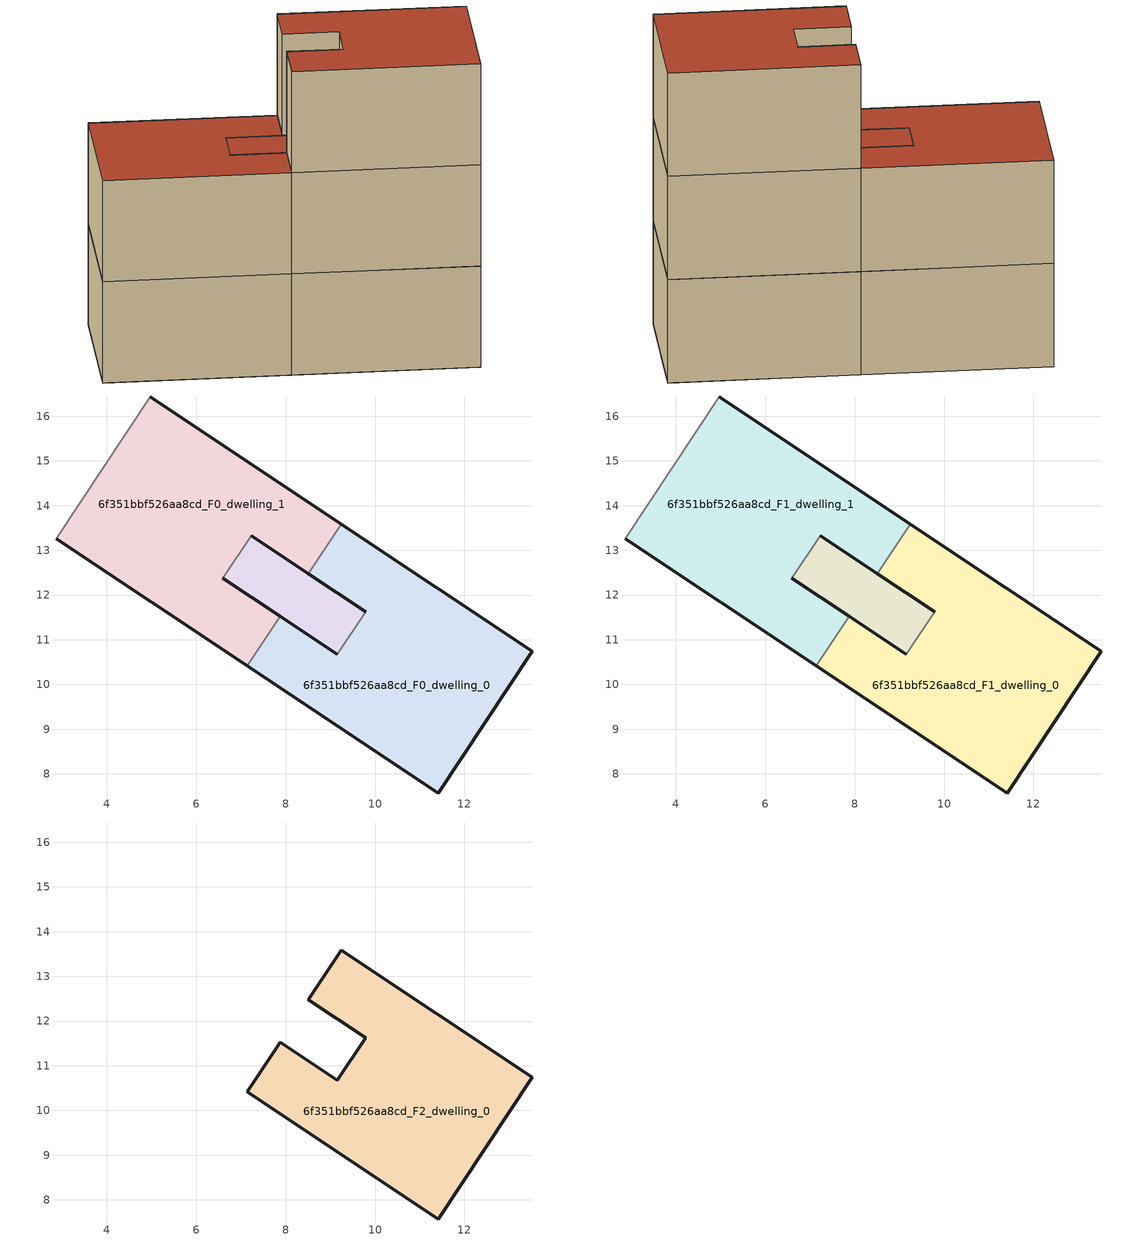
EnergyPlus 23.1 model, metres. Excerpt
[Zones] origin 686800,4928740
6f351bbf526aa8cd_F0_dwelling_0
 floor ground (EU_floor_Construction): 11.41,7.57 13.52,10.74 9.25,13.59 8.51,12.48 9.79,11.62 9.16,10.67 7.88,11.53 7.14,10.42 z0
 wall outside (EU_wall_Construction): 7.88,11.53 9.16,10.67 / 9.79,11.62 8.51,12.48 / 9.25,13.59 13.52,10.74 11.41,7.57 7.14,10.42 z0:3
 wall to 6f351bbf526aa8cd_F0_dwelling_1 (EU_wall_Construction): 7.14,10.42 7.88,11.53 / 8.51,12.48 9.25,13.59 z0:3
 wall to 6f351bbf526aa8cd_F0_circulation (EU_wall_Construction): 9.16,10.67 9.79,11.62 z0:3
6f351bbf526aa8cd_F0_dwelling_1
 floor ground (EU_floor_Construction): 7.88,11.53 6.59,12.38 7.23,13.33 8.51,12.48 9.25,13.59 4.97,16.43 2.86,13.26 7.14,10.42 z0
 wall outside (EU_wall_Construction): 8.51,12.48 7.23,13.33 / 6.59,12.38 7.88,11.53 / 7.14,10.42 2.86,13.26 / 4.97,16.43 9.25,13.59 z0:3
 wall to 6f351bbf526aa8cd_F0_circulation (EU_wall_Construction): 7.23,13.33 6.59,12.38 z0:3
 wall adiabatic (EU_wall_Construction): 2.86,13.26 4.97,16.43 z0:3
6f351bbf526aa8cd_F0_circulation
 floor ground (EU_floor_Construction): 9.16,10.67 9.79,11.62 7.23,13.33 6.59,12.38 z0
 wall outside (EU_wall_Construction): 9.16,10.67 6.59,12.38 / 7.23,13.33 9.79,11.62 z0:3
6f351bbf526aa8cd_F1_dwelling_0
 floor to 6f351bbf526aa8cd_F0_dwelling_0 (EU_floor_Construction): 11.41,7.57 13.52,10.74 9.25,13.59 8.51,12.48 9.79,11.62 9.16,10.67 7.88,11.53 7.14,10.42 z3
 wall outside (EU_wall_Construction): 7.88,11.53 9.16,10.67 / 9.79,11.62 8.51,12.48 / 9.25,13.59 13.52,10.74 11.41,7.57 7.14,10.42 z3:6
 wall to 6f351bbf526aa8cd_F1_dwelling_1 (EU_wall_Construction): 7.14,10.42 7.88,11.53 / 8.51,12.48 9.25,13.59 z3:6
 wall to 6f351bbf526aa8cd_F1_circulation (EU_wall_Construction): 9.16,10.67 9.79,11.62 z3:6
6f351bbf526aa8cd_F1_dwelling_1
 floor to 6f351bbf526aa8cd_F0_dwelling_1 (EU_floor_Construction): 7.88,11.53 6.59,12.38 7.23,13.33 8.51,12.48 9.25,13.59 4.97,16.43 2.86,13.26 7.14,10.42 z3
 wall outside (EU_wall_Construction): 8.51,12.48 7.23,13.33 / 6.59,12.38 7.88,11.53 / 7.14,10.42 2.86,13.26 / 4.97,16.43 9.25,13.59 z3:6
 wall to 6f351bbf526aa8cd_F1_circulation (EU_wall_Construction): 7.23,13.33 6.59,12.38 z3:6
 wall adiabatic (EU_wall_Construction): 2.86,13.26 4.97,16.43 z3:6
 roof outside (EU_roof_Construction): 9.25,13.59 8.51,12.48 7.23,13.33 6.59,12.38 7.88,11.53 7.14,10.42 2.86,13.26 4.97,16.43 z6
6f351bbf526aa8cd_F1_circulation
 floor to 6f351bbf526aa8cd_F0_circulation (EU_floor_Construction): 9.16,10.67 9.79,11.62 7.23,13.33 6.59,12.38 z3
 wall outside (EU_wall_Construction): 9.16,10.67 6.59,12.38 / 7.23,13.33 9.79,11.62 z3:6
 roof outside (EU_roof_Construction): 9.79,11.62 9.16,10.67 6.59,12.38 7.23,13.33 z6
6f351bbf526aa8cd_F2_dwelling_0
 floor to 6f351bbf526aa8cd_F1_dwelling_0 (EU_floor_Construction): 11.41,7.57 13.52,10.74 9.25,13.59 8.51,12.48 9.79,11.62 9.16,10.67 7.88,11.53 7.14,10.42 z6
 wall outside (EU_wall_Construction): 11.41,7.57 7.14,10.42 7.88,11.53 9.16,10.67 9.79,11.62 8.51,12.48 9.25,13.59 13.52,10.74 11.41,7.57 z6:9
 roof outside (EU_roof_Construction): 13.52,10.74 11.41,7.57 7.14,10.42 7.88,11.53 9.16,10.67 9.79,11.62 8.51,12.48 9.25,13.59 z9
[Building]
EU S2 Campaign: North Axis=0; Terrain=City; Solar Distribution=FullExterior
[Site:Location]
Bologna: Latitude=44.5; Longitude=11.25; Time Zone=1; Elevation=37
[SizingPeriod:WeatherFileDays]
AnnualSizingPeriod: Begin Month=1; Begin Day of Month=1; End Month=12; End Day of Month=31; Day of Week for Start Day=Monday; Use Weather File Daylight Saving Period=No; Use Weather File Rain and Snow Indicators=No
[MATERIAL]
EU_InternalMass_Material: Roughness=MediumRough; Thickness=0.1; Conductivity=1; Density=1800; Specific Heat=900; Thermal Absorptance=0.9; Solar Absorptance=0.7; Visible Absorptance=0.7
[MATERIAL:NOMASS] Roughness=MediumRough; Thermal Absorptance=0.9; Solar Absorptance=0.7; Visible Absorptance=0.7
Name | Thermal Resistance
EU_wall_NoMass | 0.937881
EU_roof_NoMass | 0.548572
EU_floor_NoMass | 0.71348
[CONSTRUCTION]
EU_wall_Construction: EU_wall_NoMass
EU_roof_Construction: EU_roof_NoMass
EU_floor_Construction: EU_floor_NoMass
EU_InternalMass_Construction: EU_InternalMass_Material
[ZONE] Type=1; Multiplier=1; Ceiling Height=autocalculate; Floor Area=autocalculate; Part of Total Floor Area=Yes
Name | Volume
6f351bbf526aa8cd_F0_dwelling_0; 6f351bbf526aa8cd_F1_dwelling_0; 6f351bbf526aa8cd_F2_dwelling_0; 6f351bbf526aa8cd_F0_dwelling_1; 6f351bbf526aa8cd_F1_dwelling_1 | 53.3987
6f351bbf526aa8cd_F0_circulation; 6f351bbf526aa8cd_F1_circulation | 10.5601
[INTERNALMASS] Construction=EU_InternalMass_Construction
Name | Zone or ZoneList | Surface Area
6f351bbf526aa8cd_F0_dwelling_0_EU_InternalMass | 6f351bbf526aa8cd_F0_dwelling_0 | 17.8
6f351bbf526aa8cd_F0_dwelling_1_EU_InternalMass | 6f351bbf526aa8cd_F0_dwelling_1 | 17.8
6f351bbf526aa8cd_F1_dwelling_0_EU_InternalMass | 6f351bbf526aa8cd_F1_dwelling_0 | 17.8
6f351bbf526aa8cd_F1_dwelling_1_EU_InternalMass | 6f351bbf526aa8cd_F1_dwelling_1 | 17.8
6f351bbf526aa8cd_F2_dwelling_0_EU_InternalMass | 6f351bbf526aa8cd_F2_dwelling_0 | 39.2925
[OTHEREQUIPMENT] Fuel Type=Electricity; Design Level Calculation Method=Watts/Area; Power per Zone Floor Area=1; Fraction Latent=0; Fraction Radiant=0; Fraction Lost=0; Carbon Dioxide Generation Rate=0; EndUse Subcategory=EU_Step8_InternalGains
Name | Zone or ZoneList or Space or SpaceList | Schedule
EU_Step8_InternalGain_6f351bbf526aa8cd_F0_dwelling_0_f000 | 6f351bbf526aa8cd_F0_dwelling_0 | EU_Step8_GainSchedule_6f351bbf526aa8cd_F0_dwelling_0_f000
EU_Step8_InternalGain_6f351bbf526aa8cd_F0_dwelling_1_f000 | 6f351bbf526aa8cd_F0_dwelling_1 | EU_Step8_GainSchedule_6f351bbf526aa8cd_F0_dwelling_1_f000
EU_Step8_InternalGain_6f351bbf526aa8cd_F1_dwelling_0_f000 | 6f351bbf526aa8cd_F1_dwelling_0 | EU_Step8_GainSchedule_6f351bbf526aa8cd_F1_dwelling_0_f000
EU_Step8_InternalGain_6f351bbf526aa8cd_F1_dwelling_1_f000 | 6f351bbf526aa8cd_F1_dwelling_1 | EU_Step8_GainSchedule_6f351bbf526aa8cd_F1_dwelling_1_f000
EU_Step8_InternalGain_6f351bbf526aa8cd_F2_dwelling_0_f000 | 6f351bbf526aa8cd_F2_dwelling_0 | EU_Step8_GainSchedule_6f351bbf526aa8cd_F2_dwelling_0_f000
[ZONEINFILTRATION:DESIGNFLOWRATE] Schedule=EU_AlwaysOn; Design Flow Rate Calculation Method=Flow/Area; Flow Rate per Floor Area=0.0005; Constant Term Coefficient=1; Temperature Term Coefficient=0; Velocity Term Coefficient=0; Velocity Squared Term Coefficient=0
Name | Zone or ZoneList or Space or SpaceList
EU_Circulation_Infiltration_6f351bbf526aa8cd_F0_circulation | 6f351bbf526aa8cd_F0_circulation
EU_Circulation_Infiltration_6f351bbf526aa8cd_F1_circulation | 6f351bbf526aa8cd_F1_circulation
[ZONEVENTILATION:DESIGNFLOWRATE] Schedule=EU_AlwaysOn; Design Flow Rate Calculation Method=AirChanges/Hour; Air Changes per Hour=0.687892; Ventilation Type=Natural; Fan Pressure Rise=0; Fan Total Efficiency=1; Constant Term Coefficient=1; Temperature Term Coefficient=0; Velocity Term Coefficient=0; Velocity Squared Term Coefficient=0; Minimum Indoor Temperature=-100; Maximum Indoor Temperature=100; Delta Temperature=-100; Minimum Outdoor Temperature=-100; Maximum Outdoor Temperature=100; Maximum Wind Speed=40
Name | Zone or ZoneList or Space or SpaceList
EU_ConstantAir_6f351bbf526aa8cd_F0_dwelling_0 | 6f351bbf526aa8cd_F0_dwelling_0
EU_ConstantAir_6f351bbf526aa8cd_F0_dwelling_1 | 6f351bbf526aa8cd_F0_dwelling_1
EU_ConstantAir_6f351bbf526aa8cd_F1_dwelling_0 | 6f351bbf526aa8cd_F1_dwelling_0
EU_ConstantAir_6f351bbf526aa8cd_F1_dwelling_1 | 6f351bbf526aa8cd_F1_dwelling_1
EU_ConstantAir_6f351bbf526aa8cd_F2_dwelling_0 | 6f351bbf526aa8cd_F2_dwelling_0
[HVACTEMPLATE:THERMOSTAT] Constant Heating Setpoint=20; Constant Cooling Setpoint=50
EU_HeatOnly_6f351bbf526aa8cd_F0_dwelling_0; EU_HeatOnly_6f351bbf526aa8cd_F0_dwelling_1; EU_HeatOnly_6f351bbf526aa8cd_F1_dwelling_0; EU_HeatOnly_6f351bbf526aa8cd_F1_dwelling_1; EU_HeatOnly_6f351bbf526aa8cd_F2_dwelling_0
[HVACTEMPLATE:ZONE:IDEALLOADSAIRSYSTEM] System Availability Schedule=EU_AlwaysOn; Maximum Heating Supply Air Temperature=50; Minimum Cooling Supply Air Temperature=13; Maximum Heating Supply Air Humidity Ratio=0.0156; Minimum Cooling Supply Air Humidity Ratio=0.0077; Heating Limit=NoLimit; Cooling Limit=NoLimit; Heating Availability Schedule=EU_AlwaysOn; Cooling Availability Schedule=EU_CoolingOff; Dehumidification Control Type=ConstantSensibleHeatRatio; Cooling Sensible Heat Ratio=0.7; Dehumidification Setpoint=60; Humidification Control Type=None; Humidification Setpoint=30; Outdoor Air Method=None; Outdoor Air Flow Rate per Person=0.00944; Outdoor Air Flow Rate per Zone Floor Area=0; Outdoor Air Flow Rate per Zone=0; Demand Controlled Ventilation Type=None; Outdoor Air Economizer Type=NoEconomizer; Heat Recovery Type=None; Sensible Heat Recovery Effectiveness=0.7; Latent Heat Recovery Effectiveness=0.65
Name | Template Thermostat
6f351bbf526aa8cd_F0_dwelling_0 | EU_HeatOnly_6f351bbf526aa8cd_F0_dwelling_0
6f351bbf526aa8cd_F0_dwelling_1 | EU_HeatOnly_6f351bbf526aa8cd_F0_dwelling_1
6f351bbf526aa8cd_F1_dwelling_0 | EU_HeatOnly_6f351bbf526aa8cd_F1_dwelling_0
6f351bbf526aa8cd_F1_dwelling_1 | EU_HeatOnly_6f351bbf526aa8cd_F1_dwelling_1
6f351bbf526aa8cd_F2_dwelling_0 | EU_HeatOnly_6f351bbf526aa8cd_F2_dwelling_0
[SIZING:ZONE] Zone Cooling Design Supply Air Temperature Input Method=SupplyAirTemperature; Zone Cooling Design Supply Air Temperature=13; Zone Heating Design Supply Air Temperature Input Method=SupplyAirTemperature; Zone Heating Design Supply Air Temperature=50; Zone Cooling Design Supply Air Humidity Ratio=0.008; Zone Heating Design Supply Air Humidity Ratio=0.008; Cooling Design Air Flow Method=DesignDay; Cooling Design Air Flow Rate=0; Cooling Minimum Air Flow per Zone Floor Area=0.000762; Cooling Minimum Air Flow=0; Cooling Minimum Air Flow Fraction=0.2; Heating Design Air Flow Method=DesignDay; Heating Design Air Flow Rate=0; Heating Maximum Air Flow per Zone Floor Area=0.002032; Heating Maximum Air Flow=0.141576; Heating Maximum Air Flow Fraction=0.3; Account for Dedicated Outdoor Air System=No; Dedicated Outdoor Air System Control Strategy=NeutralSupplyAir; Dedicated Outdoor Air Low Setpoint Temperature for Design=autosize; Dedicated Outdoor Air High Setpoint Temperature for Design=autosize; Zone Load Sizing Method=Sensible Load Only No Latent Load; Zone Latent Cooling Design Supply Air Humidity Ratio Input Method=HumidityRatioDifference; Zone Cooling Design Supply Air Humidity Ratio Difference=0.005; Zone Latent Heating Design Supply Air Humidity Ratio Input Method=HumidityRatioDifference; Zone Humidification Design Supply Air Humidity Ratio Difference=0.005
6f351bbf526aa8cd_F0_dwelling_0; 6f351bbf526aa8cd_F0_dwelling_1; 6f351bbf526aa8cd_F1_dwelling_0; 6f351bbf526aa8cd_F1_dwelling_1; 6f351bbf526aa8cd_F2_dwelling_0
[SCHEDULE:CONSTANT]
Name | Hourly Value
EU_AlwaysOn | 1
EU_CoolingOff | 0
[SCHEDULE:FILE] Column Number=1; Rows to Skip at Top=0; Number of Hours of Data=8760; Column Separator=Comma; Interpolate to Timestep=No; Minutes per Item=60; Adjust Schedule for Daylight Savings=Yes
Name | File
EU_Step8_GainSchedule_6f351bbf526aa8cd_F0_dwelling_0_f000 | ../../schedules/6f351bbf526aa8cd/6f351bbf526aa8cd_F0_dwelling_0_f000_gain.csv
EU_Step8_GainSchedule_6f351bbf526aa8cd_F0_dwelling_1_f000 | ../../schedules/6f351bbf526aa8cd/6f351bbf526aa8cd_F0_dwelling_1_f000_gain.csv
EU_Step8_GainSchedule_6f351bbf526aa8cd_F1_dwelling_0_f000 | ../../schedules/6f351bbf526aa8cd/6f351bbf526aa8cd_F1_dwelling_0_f000_gain.csv
EU_Step8_GainSchedule_6f351bbf526aa8cd_F1_dwelling_1_f000 | ../../schedules/6f351bbf526aa8cd/6f351bbf526aa8cd_F1_dwelling_1_f000_gain.csv
EU_Step8_GainSchedule_6f351bbf526aa8cd_F2_dwelling_0_f000 | ../../schedules/6f351bbf526aa8cd/6f351bbf526aa8cd_F2_dwelling_0_f000_gain.csv
